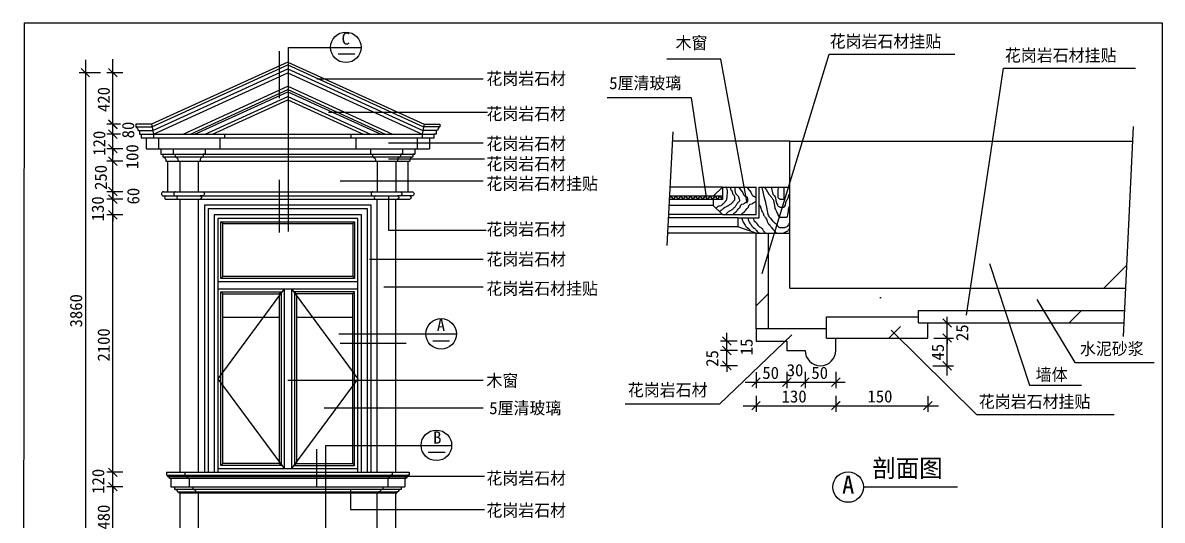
# Model space of a CAD drawing. Header units: metres. Extents: x 1597 to 10891, y 690 to 12583.
# Drawn here: x 1597 to 10891, y 8521 to 12583 of the extents above; entities that cross this region are included whole.
import ezdxf

# ---------------------------------------------------------------- set-up
doc = ezdxf.new("R2010")
doc.units = ezdxf.units.M
for name, color, linetype in [('2', 2, 'Continuous'), ('3', 3, 'Continuous'), ('4', 4, 'Continuous'), ('7', 7, 'Continuous'), ('BH', 3, 'Continuous'), ('DIM', 3, 'Continuous'), ('TEXT', 3, 'Continuous')]:
    doc.layers.add(name, color=color, linetype=linetype)
doc.dimstyles.get("Standard").update_dxf_attribs({"dimtxt": 2.5, "dimasz": 2.5, "dimexe": 1.25, "dimexo": 0.625, "dimtad": 1, "dimcen": 2.5, "dimazin": 3, "dimtfac": 1, "dimtmove": 0, "dimatfit": 3})

# ---------------------------------------------------------------- blocks, each defined once
blk = doc.blocks.new('BH2')
at = {"layer": 'BH'}
blk.add_lwpolyline([(0, 32), (5, 28), (0, 24), (5, 20), (0, 16), (5, 12), (0, 8), (5, 4), (0, 0)], dxfattribs=at)
blk = doc.blocks.new('_ArchTick')
at = {"color": 0, "linetype": 'ByBlock'}
blk.add_lwpolyline([(-0.67, -0.7), (0.72, 0.7)], dxfattribs=at)

msp = doc.modelspace()

# ---------------------------------------------------------------- hatches: boundary and pattern name
at = {"layer": 'BH'}
h = msp.add_hatch(dxfattribs=at)
h.set_pattern_fill('ANSI31', scale=1500)
h.paths.add_polyline_path([(7853.63, 11616.14), (7853.63, 10416.14), (10591.21, 10416.14), (10649.66, 11616.14)])
h = msp.add_hatch(dxfattribs=at)
h.set_pattern_fill('AR-RROOF', scale=400)
h.paths.add_polyline_path([(3228.78, 10943.87), (3228.78, 10510.18), (4288.78, 10510.18), (4288.78, 10943.87)])
h.paths.add_polyline_path([(3228.78, 10370.18), (3228.78, 9731.33), (3688.78, 10355.87), (3688.78, 10370.18)])
h.paths.add_polyline_path([(3228.78, 9731.33), (3228.78, 9622.72), (3688.78, 8998.18), (3688.78, 10355.87)])
h.paths.add_polyline_path([(3228.78, 9622.72), (3228.78, 8983.87), (3688.78, 8983.87), (3688.78, 8998.18)])
h.paths.add_polyline_path([(3828.78, 8998.18), (3828.78, 8983.87), (4288.78, 8983.87), (4288.78, 9622.72)])
h.paths.add_polyline_path([(3828.78, 8998.18), (4288.78, 9622.72), (4288.78, 9731.33), (3828.78, 10355.87)])
h.paths.add_polyline_path([(4288.78, 9731.33), (4288.78, 10370.18), (3828.78, 10370.18), (3828.78, 10355.87)])
h = msp.add_hatch(dxfattribs=at)
h.set_pattern_fill('ANSI33', scale=300)
h.paths.add_polyline_path([(8978.63, 10007.81), (8978.63, 10132.81), (8903.63, 10132.81), (8903.63, 10182.81), (8153.63, 10182.81), (8153.63, 10007.81)])
h.paths.add_polyline_path([(7978.63, 9907.81, 1), (8228.63, 9907.81), (8228.63, 10007.81), (8153.63, 10007.81), (8153.63, 10082.81), (7578.63, 10082.81), (7578.63, 9982.81), (7828.63, 9982.81), (7828.63, 9907.81)])
h.paths.add_polyline_path([(7578.63, 10082.81), (7678.63, 10082.81), (7678.63, 10866.14), (7578.63, 10866.14)])
h.paths.add_polyline_path([(10577.41, 10132.81), (10582.28, 10232.81), (8903.63, 10232.81), (8903.63, 10132.81)])
h = msp.add_hatch(dxfattribs=at)
h.set_pattern_fill('AR-CONC', scale=15)
h.paths.add_polyline_path([(7853.63, 10416.14), (7853.63, 10866.14), (7678.63, 10866.14), (7678.63, 10082.81), (8153.63, 10082.81), (8153.63, 10182.81), (8903.63, 10182.81), (8903.63, 10232.81), (10582.28, 10232.81), (10591.21, 10416.14)])

# ---------------------------------------------------------------- linework, layer by layer
for p, q in [((4168.69, 12329.04), (4305.29, 12329.04)), ((7290.82, 12285.54), (6851.68, 12286.92)), ((8173.43, 12327.39), (9199.33, 12327.39)), ((9596.74, 12211.01), (10674.69, 12211.01)), ((7052.96, 11971.22), (6363.38, 11971.22)), ((4940.77, 9987.16), (5077.37, 9987.16)), ((10179.04, 9809.54), (10825.24, 9809.54)), ((9807.62, 9623.3), (10233.62, 9623.3)), ((7280.08, 9468.1), (6511.12, 9468.1)), ((9377.19, 9384.89), (10499.41, 9384.89)), ((4904.51, 9078.29), (5041.11, 9078.29))]:
    msp.add_line(p, q)
at = {"layer": '2'}
for p, q in [((7853.63, 10416.14), (7853.63, 11616.14)), ((7853.63, 11616.14), (10649.66, 11616.14)), ((7853.63, 10416.14), (10591.21, 10416.14))]:
    msp.add_line(p, q, dxfattribs=at)
at = {"layer": '3'}
for p, q in [((2964.21, 11673.87), (3758.78, 12036.69)), ((3000.32, 11673.87), (3758.78, 12020.2)), ((3758.78, 12036.69), (4553.35, 11673.87)), ((3758.78, 12020.2), (4517.24, 11673.87)), ((3084.58, 11673.87), (3758.78, 11981.72)), ((3758.78, 11981.72), (4432.98, 11673.87)), ((10655.56, 11737.25), (10572, 10021.81)), ((6899.03, 11692.61), (6851.87, 10763.65)), ((7228.63, 11091.14), (6868.49, 11091.14)), ((3228.78, 10943.87), (3213.78, 10958.87)), ((4288.78, 10943.87), (4303.78, 10958.87)), ((7428.63, 10916.14), (6859.61, 10916.14)), ((3228.78, 10510.18), (3213.78, 10495.18)), ((4288.78, 10510.18), (4303.78, 10495.18)), ((3728.78, 10410.18), (3188.78, 9677.03)), ((3788.78, 10410.18), (4328.78, 9677.03)), ((3228.78, 10370.18), (3213.78, 10385.18)), ((3688.78, 10370.18), (3703.78, 10385.18)), ((3828.78, 10370.18), (3813.78, 10385.18)), ((4288.78, 10370.18), (4303.78, 10385.18)), ((3188.78, 9677.03), (3728.78, 8943.87)), ((4328.78, 9677.03), (3788.78, 8943.87)), ((3228.78, 8983.87), (3213.78, 8968.87)), ((3688.78, 8983.87), (3703.78, 8968.87)), ((3828.78, 8983.87), (3813.78, 8968.87)), ((4288.78, 8983.87), (4303.78, 8968.87))]:
    msp.add_line(p, q, dxfattribs=at)
for points in [[(3213.78, 10958.87), (4303.78, 10958.87), (4303.78, 10495.18), (3213.78, 10495.18)], [(3228.78, 10943.87), (4288.78, 10943.87), (4288.78, 10510.18), (3228.78, 10510.18)], [(3703.78, 8968.87), (3213.78, 8968.87), (3213.78, 10385.18), (3703.78, 10385.18), (3703.78, 8968.87)], [(3688.78, 8983.87), (3228.78, 8983.87), (3228.78, 10370.18), (3688.78, 10370.18), (3688.78, 8983.87)], [(3813.78, 8968.87), (4303.78, 8968.87), (4303.78, 10385.18), (3813.78, 10385.18), (3813.78, 8968.87)], [(3828.78, 8983.87), (4288.78, 8983.87), (4288.78, 10370.18), (3828.78, 10370.18), (3828.78, 8983.87)]]:
    msp.add_lwpolyline(points, close=True, dxfattribs=at)
at = {"layer": '4'}
for p, q in [((3758.78, 12261.58), (2646.89, 11753.87)), ((3758.78, 12261.58), (4870.67, 11753.87)), ((2904.02, 11673.87), (3758.78, 12064.17)), ((3758.78, 12064.17), (4613.54, 11673.87)), ((2646.89, 11753.87), (2518.78, 11753.87)), ((4870.67, 11753.87), (4998.78, 11753.87)), ((2563.78, 11673.87), (2563.78, 11643.87)), ((2563.78, 11673.87), (4953.78, 11673.87)), ((2563.78, 11643.87), (4953.78, 11643.87)), ((2603.78, 11643.87), (2603.78, 11553.87)), ((2663.78, 11673.87), (2663.78, 11643.87)), ((2703.78, 11643.87), (2703.78, 11553.87)), ((3203.78, 11643.87), (3203.78, 11553.87)), ((3243.78, 11673.87), (3243.78, 11643.87)), ((4273.78, 11673.87), (4273.78, 11643.87)), ((4313.78, 11643.87), (4313.78, 11553.87)), ((4813.78, 11643.87), (4813.78, 11553.87)), ((4853.78, 11673.87), (4853.78, 11643.87)), ((4913.78, 11643.87), (4913.78, 11553.87)), ((4953.78, 11643.87), (4953.78, 11673.87)), ((2603.78, 11553.87), (4913.78, 11553.87)), ((7853.63, 11616.14), (6895.15, 11616.14)), ((2763.78, 11453.87), (4753.78, 11453.87)), ((2778.78, 11453.87), (2778.78, 11203.87)), ((2878.78, 11453.87), (2878.78, 11203.87)), ((3028.78, 11453.87), (3028.78, 11203.87)), ((4488.78, 11453.87), (4488.78, 11203.87)), ((4638.78, 11453.87), (4638.78, 11203.87)), ((4738.78, 11453.87), (4738.78, 11203.87)), ((2743.78, 11203.87), (4773.78, 11203.87)), ((7228.63, 11166.14), (7303.63, 11241.14)), ((7303.63, 11241.14), (7303.63, 11141.14)), ((7303.63, 11241.14), (7578.63, 11241.14)), ((7578.63, 11016.14), (7578.63, 11241.14)), ((7603.63, 10991.14), (7603.63, 11241.14)), ((7603.63, 11241.14), (7853.63, 11241.14)), ((2763.78, 11143.87), (4753.78, 11143.87)), ((2878.78, 11143.87), (2878.78, 8913.87)), ((3028.78, 11143.87), (3028.78, 8913.87)), ((4488.78, 8913.87), (4488.78, 11143.87)), ((4638.78, 8913.87), (4638.78, 11143.87)), ((7228.63, 11141.14), (7228.63, 11091.14)), ((7228.63, 11091.14), (7303.63, 11016.14)), ((7303.63, 11016.14), (7578.63, 11016.14)), ((7428.63, 10991.14), (7428.63, 10916.14)), ((7428.63, 10991.14), (7603.63, 10991.14)), ((7578.63, 10866.14), (7428.63, 10916.14)), ((7578.63, 10866.14), (7853.63, 10866.14)), ((7578.63, 10082.81), (7578.63, 10866.14)), ((7678.63, 10082.81), (7678.63, 10866.14)), ((8903.63, 10132.81), (8903.63, 10232.81)), ((8903.63, 10232.81), (10582.28, 10232.81)), ((8153.63, 10182.81), (8903.63, 10182.81)), ((8153.63, 10007.81), (8153.63, 10182.81)), ((8903.63, 10132.81), (10577.41, 10132.81)), ((8978.63, 10007.81), (8978.63, 10132.81)), ((8153.63, 10007.81), (8978.63, 10007.81)), ((2768.78, 8913.87), (4748.78, 8913.87)), ((2803.78, 8863.87), (4723.78, 8863.87)), ((2803.78, 8793.87), (4713.78, 8793.87)), ((2878.78, 8743.87), (2878.78, 8313.87)), ((2878.78, 8743.87), (4648.78, 8743.87)), ((3028.78, 8743.87), (3028.78, 8313.87)), ((4488.78, 8313.87), (4488.78, 8743.87)), ((4638.78, 8313.87), (4638.78, 8743.87))]:
    msp.add_line(p, q, dxfattribs=at)
for points in [[(2663.78, 11673.87), (3758.78, 12173.87), (4853.78, 11673.87)], [(4358.78, 8913.87), (4358.78, 11013.87), (3158.78, 11013.87), (3158.78, 8913.87)]]:
    msp.add_lwpolyline(points, dxfattribs=at)
for points in [[(2518.78, 11753.87), (2518.78, 11733.87, -0.19), (2538.78, 11703.87), (2548.78, 11703.87), (2548.78, 11673.87), (2563.78, 11673.87)], [(4998.78, 11753.87), (4998.78, 11733.87, 0.19), (4978.78, 11703.87), (4968.78, 11703.87), (4968.78, 11673.87), (4953.78, 11673.87)], [(2723.78, 11553.87), (2723.78, 11508.87), (2738.78, 11508.87), (2738.78, 11488.87, -0.38), (2763.78, 11453.87)], [(2823.78, 11553.87), (2823.78, 11508.87), (2838.78, 11508.87), (2838.78, 11488.87, -0.38), (2863.78, 11453.87)], [(3083.78, 11553.87), (3083.78, 11508.87), (3068.78, 11508.87), (3068.78, 11488.87, 0.38), (3043.78, 11453.87)], [(4433.78, 11553.87), (4433.78, 11508.87), (4448.78, 11508.87), (4448.78, 11488.87, -0.38), (4473.78, 11453.87)], [(4693.78, 11553.87), (4693.78, 11508.87), (4678.78, 11508.87), (4678.78, 11488.87, 0.38), (4653.78, 11453.87)], [(4793.78, 11553.87), (4793.78, 11508.87), (4778.78, 11508.87), (4778.78, 11488.87, 0.38), (4753.78, 11453.87)], [(2743.78, 11203.87, 0.86), (2743.78, 11168.87), (2763.78, 11168.87, 0.8), (2763.78, 11143.87, 0.8)], [(2843.78, 11203.87, 0.86), (2843.78, 11168.87), (2863.78, 11168.87, 0.8), (2863.78, 11143.87, 0.8)], [(3063.78, 11203.87, -0.86), (3063.78, 11168.87), (3043.78, 11168.87, -0.8), (3043.78, 11143.87, -0.8)], [(4453.78, 11203.87, 0.86), (4453.78, 11168.87), (4473.78, 11168.87, 0.8), (4473.78, 11143.87, 0.8)], [(4673.78, 11203.87, -0.86), (4673.78, 11168.87), (4653.78, 11168.87, -0.8), (4653.78, 11143.87, -0.8)], [(4773.78, 11203.87, -0.86), (4773.78, 11168.87), (4753.78, 11168.87, -0.8), (4753.78, 11143.87, -0.8)], [(8153.63, 10082.81), (7578.63, 10082.81), (7578.63, 9982.81), (7828.63, 9982.81), (7828.63, 9907.81), (7978.63, 9907.81, 1), (8228.63, 9907.81), (8228.63, 10007.81)], [(2768.78, 8913.87), (2768.78, 8888.87), (2778.78, 8888.87), (2778.78, 8878.87, -0.27), (2793.78, 8863.87), (2803.78, 8863.87), (2803.78, 8793.87)], [(2918.78, 8913.87), (2918.78, 8888.87), (2928.78, 8888.87), (2928.78, 8878.87, -0.27), (2943.78, 8863.87), (2953.78, 8863.87), (2953.78, 8793.87)], [(4608.78, 8913.87), (4608.78, 8888.87), (4598.78, 8888.87), (4598.78, 8878.87, 0.27), (4583.78, 8863.87), (4573.78, 8863.87), (4573.78, 8793.87)], [(4748.78, 8913.87), (4748.78, 8888.87), (4738.78, 8888.87), (4738.78, 8878.87, 0.27), (4723.78, 8863.87), (4713.78, 8863.87), (4713.78, 8793.87)], [(2833.78, 8793.87), (2833.78, 8773.87, -0.37), (2858.78, 8753.87), (2868.78, 8753.87), (2868.78, 8743.87), (2878.78, 8743.87)], [(2983.78, 8793.87), (2983.78, 8773.87, -0.37), (3008.78, 8753.87), (3018.78, 8753.87), (3018.78, 8743.87), (3028.78, 8743.87)], [(4533.78, 8793.87), (4533.78, 8773.87, 0.37), (4508.78, 8753.87), (4498.78, 8753.87), (4498.78, 8743.87), (4488.78, 8743.87)], [(4683.78, 8793.87), (4683.78, 8773.87, 0.37), (4658.78, 8753.87), (4648.78, 8753.87), (4648.78, 8743.87), (4638.78, 8743.87)]]:
    msp.add_lwpolyline(points, format="xyb", dxfattribs=at)
at = {"layer": '7'}
for p, q in [((2650.73, 11733.87), (3758.78, 12239.83)), ((2657.25, 11703.87), (3758.78, 12206.85)), ((3758.78, 12239.83), (4866.83, 11733.87)), ((3758.78, 12206.85), (4860.31, 11703.87)), ((3144.77, 11673.87), (3758.78, 11954.24)), ((3758.78, 11954.24), (4372.79, 11673.87)), ((2518.78, 11733.87), (2650.73, 11733.87)), ((2646.89, 11753.87), (2663.78, 11673.87)), ((4870.67, 11753.87), (4853.78, 11673.87)), ((4998.78, 11733.87), (4866.83, 11733.87)), ((2548.78, 11703.87), (2657.25, 11703.87)), ((4968.78, 11703.87), (4860.31, 11703.87)), ((2723.78, 11508.87), (4793.78, 11508.87)), ((2738.78, 11488.87), (4778.78, 11488.87)), ((2763.78, 11168.87), (2843.78, 11168.87)), ((2863.78, 11168.87), (4653.78, 11168.87)), ((4753.78, 11168.87), (4673.78, 11168.87)), ((7303.63, 11166.14), (6872.3, 11166.14)), ((7303.63, 11241.14), (6876.11, 11241.14)), ((7303.63, 11141.14), (6871.03, 11141.14)), ((7428.63, 10991.14), (6863.42, 10991.14)), ((7303.63, 11016.14), (6864.69, 11016.14)), ((7578.63, 10866.14), (6857.07, 10866.14)), ((3188.78, 10470.18), (4328.78, 10470.18)), ((3188.78, 10410.18), (4328.78, 10410.18)), ((3728.78, 10410.18), (3728.78, 8943.87)), ((3788.78, 10410.18), (3788.78, 8943.87)), ((3188.78, 8943.87), (4328.78, 8943.87)), ((2778.78, 8888.87), (4738.78, 8888.87)), ((2778.78, 8878.87), (4738.78, 8878.87)), ((2833.98, 8773.88), (4682.57, 8773.88)), ((2868.78, 8753.87), (4648.78, 8753.87))]:
    msp.add_line(p, q, dxfattribs=at)
for points in [[(4438.78, 8913.87), (4438.78, 11093.87), (3078.78, 11093.87), (3078.78, 8913.87)], [(4408.78, 8913.87), (4408.78, 11063.87), (3108.78, 11063.87), (3108.78, 8913.87)], [(4328.78, 8913.87), (4328.78, 10983.87), (3188.78, 10983.87), (3188.78, 8913.87)]]:
    msp.add_lwpolyline(points, dxfattribs=at)
at = {"layer": 'BH'}
for p, q in [((7333.33, 11239.65), (7331.84, 11241.14)), ((7335.15, 11236.93), (7333.33, 11239.65)), ((7337.87, 11232.4), (7335.15, 11236.93)), ((7339.69, 11228.77), (7337.87, 11232.4)), ((7341.5, 11225.15), (7339.69, 11228.77)), ((7343.32, 11221.52), (7341.5, 11225.15)), ((7341.5, 11158.08), (7342.41, 11163.52)), ((7341.5, 11152.64), (7341.5, 11158.08)), ((7342.41, 11163.52), (7343.32, 11168.96)), ((7344.22, 11216.99), (7343.32, 11221.52)), ((7343.32, 11174.39), (7344.22, 11187.08)), ((7343.32, 11168.96), (7343.32, 11174.39)), ((7344.22, 11187.08), (7344.22, 11216.99)), ((7369.63, 11241.14), (7369.63, 11239.65)), ((7369.63, 11239.65), (7370.54, 11225.15)), ((7370.54, 11225.15), (7372.36, 11219.71)), ((7372.36, 11219.71), (7377.8, 11215.18)), ((7377.8, 11215.18), (7382.34, 11202.49)), ((7382.34, 11202.49), (7385.97, 11189.8)), ((7385.97, 11189.8), (7388.69, 11184.36)), ((7388.69, 11184.36), (7392.32, 11180.74)), ((7392.32, 11180.74), (7395.95, 11176.21)), ((7395.95, 11176.21), (7398.68, 11172.58)), ((7398.68, 11172.58), (7400.49, 11168.96)), ((7400.49, 11168.96), (7402.31, 11165.33)), ((7402.31, 11165.33), (7403.21, 11162.61)), ((7403.21, 11162.61), (7403.21, 11138.14)), ((7404.12, 11241.14), (7404.12, 11213.37)), ((7404.12, 11213.37), (7407.75, 11198.86)), ((7407.75, 11198.86), (7412.29, 11186.18)), ((7412.29, 11186.18), (7417.74, 11181.64)), ((7417.74, 11181.64), (7422.27, 11177.11)), ((7422.27, 11177.11), (7425.9, 11173.49)), ((7425.9, 11173.49), (7429.53, 11169.86)), ((7429.53, 11169.86), (7431.35, 11166.24)), ((7431.35, 11166.24), (7434.07, 11163.52)), ((7434.07, 11163.52), (7434.98, 11159.89)), ((7434.98, 11159.89), (7436.79, 11157.17)), ((7436.79, 11157.17), (7437.7, 11153.55)), ((7437.7, 11153.55), (7438.61, 11149.02)), ((7439.14, 11241.14), (7441.33, 11232.4)), ((7441.33, 11232.4), (7455.85, 11214.27)), ((7455.85, 11214.27), (7468.56, 11199.77)), ((7468.56, 11199.77), (7474, 11187.08)), ((7474, 11187.08), (7479.45, 11174.39)), ((7479.45, 11174.39), (7483.99, 11169.86)), ((7483.99, 11169.86), (7487.62, 11167.14)), ((7487.62, 11167.14), (7491.25, 11166.24)), ((7491.25, 11166.24), (7494.88, 11164.42)), ((7494.88, 11164.42), (7498.51, 11163.52)), ((7498.51, 11163.52), (7502.14, 11160.8)), ((7502.14, 11160.8), (7504.86, 11158.08)), ((7504.86, 11158.08), (7506.68, 11155.36)), ((7506.68, 11155.36), (7508.49, 11151.73)), ((7507.54, 11241.14), (7509.72, 11232.4)), ((7509.72, 11232.4), (7524.24, 11214.27)), ((7524.24, 11214.27), (7536.95, 11199.77)), ((7536.95, 11199.77), (7542.4, 11187.08)), ((7542.4, 11187.08), (7547.84, 11174.39)), ((7547.84, 11174.39), (7552.38, 11169.86)), ((7552.38, 11169.86), (7556.01, 11167.14)), ((7556.01, 11167.14), (7559.64, 11166.24)), ((7559.64, 11166.24), (7563.27, 11164.42)), ((7563.27, 11164.42), (7566.9, 11163.52)), ((7566.9, 11163.52), (7570.53, 11160.8)), ((7570.53, 11160.8), (7573.25, 11158.08)), ((7573.25, 11158.08), (7575.07, 11155.36)), ((7575.07, 11155.36), (7576.88, 11151.73)), ((7626.02, 11241.14), (7626.67, 11238.11)), ((7626.67, 11238.11), (7634.1, 11202.49)), ((7634.1, 11202.49), (7643.02, 11163.9)), ((7643.02, 11163.9), (7651.94, 11128.28)), ((7644.78, 11241.14), (7659.96, 11220.3)), ((7659.96, 11220.3), (7683.74, 11184.68)), ((7683.74, 11184.68), (7707.52, 11155)), ((7700.81, 11241.14), (7709, 11208.43)), ((7707.52, 11155), (7713.46, 11146.09)), ((7709, 11208.43), (7714.95, 11184.68)), ((7714.95, 11184.68), (7723.86, 11175.77)), ((7723.86, 11175.77), (7729.81, 11169.84)), ((7729.81, 11169.84), (7734.27, 11162.42)), ((7734.27, 11162.42), (7735.75, 11153.51)), ((7735.75, 11153.51), (7740.21, 11132.73)), ((7758.04, 11239.59), (7756.56, 11212.88)), ((7756.56, 11212.88), (7756.56, 11159.45)), ((7756.56, 11159.45), (7759.53, 11155)), ((7758.15, 11241.14), (7758.04, 11239.59)), ((7759.53, 11155), (7762.5, 11150.54)), ((7806.82, 11201), (7806.82, 11241.14)), ((7808.31, 11196.55), (7806.82, 11201)), ((7806.82, 11166.87), (7808.31, 11174.29)), ((7806.82, 11147.58), (7806.82, 11166.87)), ((7808.31, 11174.29), (7808.31, 11196.55)), ((7838.03, 11149.06), (7841, 11153.51)), ((7841, 11153.51), (7842.49, 11157.97)), ((7842.49, 11157.97), (7843.97, 11162.42)), ((7843.97, 11166.87), (7846.95, 11171.32)), ((7843.97, 11162.42), (7843.97, 11166.87)), ((7846.95, 11175.77), (7848.43, 11180.23)), ((7846.95, 11171.32), (7846.95, 11175.77)), ((7848.43, 11180.23), (7848.43, 11184.68)), ((7253.47, 11072.88), (7258.01, 11075.6)), ((7258.01, 11075.6), (7261.64, 11078.32)), ((7261.64, 11078.32), (7264.36, 11081.04)), ((7264.36, 11081.04), (7266.17, 11082.85)), ((7266.17, 11082.85), (7268.9, 11084.67)), ((7268.9, 11084.67), (7271.62, 11085.57)), ((7271.62, 11085.57), (7276.16, 11087.38)), ((7276.16, 11087.38), (7280.69, 11089.2)), ((7280.69, 11089.2), (7293.4, 11091.01)), ((7293.4, 11091.01), (7297.03, 11092.82)), ((7297.03, 11092.82), (7299.75, 11095.54)), ((7299.75, 11095.54), (7301.57, 11097.35)), ((7301.57, 11097.35), (7305.2, 11100.07)), ((7305.2, 11100.07), (7307.92, 11103.7)), ((7309.74, 11062.91), (7306.11, 11060.19)), ((7307.92, 11103.7), (7311.55, 11107.32)), ((7324.26, 11075.6), (7309.74, 11062.91)), ((7311.55, 11107.32), (7316.09, 11110.95)), ((7316.09, 11110.95), (7319.72, 11114.57)), ((7319.72, 11114.57), (7323.35, 11119.11)), ((7323.35, 11119.11), (7326.98, 11122.73)), ((7336.96, 11081.04), (7324.26, 11075.6)), ((7326.98, 11122.73), (7329.7, 11125.45)), ((7329.7, 11125.45), (7330.61, 11127.26)), ((7330.61, 11127.26), (7332.42, 11129.08)), ((7332.42, 11129.08), (7334.24, 11131.8)), ((7334.24, 11131.8), (7336.06, 11135.42)), ((7336.06, 11135.42), (7337.87, 11138.14)), ((7341.5, 11084.67), (7336.96, 11081.04)), ((7337.87, 11138.14), (7339.69, 11142.67)), ((7339.69, 11142.67), (7340.59, 11147.2)), ((7340.59, 11147.2), (7341.5, 11152.64)), ((7346.95, 11086.48), (7341.5, 11084.67)), ((7350.58, 11089.2), (7346.95, 11086.48)), ((7354.21, 11091.92), (7350.58, 11089.2)), ((7357.84, 11093.73), (7354.21, 11091.92)), ((7359.65, 11095.54), (7357.84, 11093.73)), ((7366.91, 11099.17), (7359.65, 11095.54)), ((7372.36, 11102.79), (7366.91, 11099.17)), ((7374.17, 11104.61), (7372.36, 11102.79)), ((7376.89, 11106.42), (7374.17, 11104.61)), ((7377.8, 11108.23), (7376.89, 11106.42)), ((7380.53, 11110.04), (7377.8, 11108.23)), ((7383.25, 11112.76), (7380.53, 11110.04)), ((7385.06, 11115.48), (7383.25, 11112.76)), ((7387.79, 11062.01), (7384.16, 11059.29)), ((7387.79, 11118.2), (7385.06, 11115.48)), ((7388.69, 11120.92), (7387.79, 11118.2)), ((7390.51, 11064.73), (7387.79, 11062.01)), ((7392.32, 11122.73), (7388.69, 11120.92)), ((7395.05, 11068.35), (7390.51, 11064.73)), ((7395.05, 11126.36), (7392.32, 11122.73)), ((7397.77, 11129.08), (7395.05, 11126.36)), ((7398.68, 11072.88), (7395.05, 11068.35)), ((7399.58, 11132.7), (7397.77, 11129.08)), ((7402.31, 11075.6), (7398.68, 11072.88)), ((7402.31, 11135.42), (7399.58, 11132.7)), ((7403.21, 11138.14), (7402.31, 11135.42)), ((7405.03, 11078.32), (7402.31, 11075.6)), ((7407.75, 11081.04), (7405.03, 11078.32)), ((7410.47, 11084.67), (7407.75, 11081.04)), ((7413.2, 11088.29), (7410.47, 11084.67)), ((7414.1, 11091.92), (7413.2, 11088.29)), ((7416.83, 11094.64), (7414.1, 11091.92)), ((7418.64, 11098.26), (7416.83, 11094.64)), ((7422.27, 11102.79), (7418.64, 11098.26)), ((7424.09, 11106.42), (7422.27, 11102.79)), ((7425.9, 11108.23), (7424.09, 11106.42)), ((7427.72, 11110.95), (7425.9, 11108.23)), ((7429.53, 11114.57), (7427.72, 11110.95)), ((7431.35, 11117.29), (7429.53, 11114.57)), ((7432.26, 11062.91), (7430.44, 11060.19)), ((7433.16, 11119.11), (7431.35, 11117.29)), ((7437.7, 11066.54), (7432.26, 11062.91)), ((7436.79, 11121.83), (7433.16, 11119.11)), ((7440.42, 11124.54), (7436.79, 11121.83)), ((7439.52, 11069.26), (7437.7, 11066.54)), ((7438.61, 11149.02), (7440.42, 11143.58)), ((7442.24, 11071.98), (7439.52, 11069.26)), ((7440.42, 11143.58), (7442.24, 11138.14)), ((7444.05, 11128.17), (7440.42, 11124.54)), ((7442.24, 11138.14), (7444.05, 11134.51)), ((7444.96, 11075.6), (7442.24, 11071.98)), ((7444.05, 11134.51), (7444.05, 11128.17)), ((7445.87, 11079.23), (7444.96, 11075.6)), ((7448.59, 11083.76), (7445.87, 11079.23)), ((7449.5, 11088.29), (7448.59, 11083.76)), ((7452.22, 11090.1), (7449.5, 11088.29)), ((7454.04, 11092.82), (7452.22, 11090.1)), ((7454.94, 11095.54), (7454.04, 11092.82)), ((7455.85, 11097.35), (7454.94, 11095.54)), ((7460.39, 11099.17), (7455.85, 11097.35)), ((7474.91, 11101.89), (7460.39, 11099.17)), ((7478.54, 11104.61), (7474.91, 11101.89)), ((7481.26, 11107.32), (7478.54, 11104.61)), ((7484.89, 11108.23), (7481.26, 11107.32)), ((7486.71, 11110.04), (7484.89, 11108.23)), ((7490.34, 11111.86), (7486.71, 11110.04)), ((7493.97, 11114.57), (7490.34, 11111.86)), ((7504.86, 11120.01), (7493.97, 11114.57)), ((7500.65, 11062.91), (7498.83, 11060.19)), ((7506.09, 11066.54), (7500.65, 11062.91)), ((7507.58, 11122.73), (7504.86, 11120.01)), ((7507.91, 11069.26), (7506.09, 11066.54)), ((7508.49, 11124.54), (7507.58, 11122.73)), ((7510.63, 11071.98), (7507.91, 11069.26)), ((7508.49, 11151.73), (7508.49, 11124.54)), ((7513.35, 11075.6), (7510.63, 11071.98)), ((7514.26, 11079.23), (7513.35, 11075.6)), ((7516.98, 11083.76), (7514.26, 11079.23)), ((7517.89, 11088.29), (7516.98, 11083.76)), ((7520.61, 11090.1), (7517.89, 11088.29)), ((7522.43, 11092.82), (7520.61, 11090.1)), ((7523.34, 11095.54), (7522.43, 11092.82)), ((7524.24, 11097.35), (7523.34, 11095.54)), ((7528.78, 11099.17), (7524.24, 11097.35)), ((7543.3, 11101.89), (7528.78, 11099.17)), ((7546.93, 11104.61), (7543.3, 11101.89)), ((7549.66, 11107.32), (7546.93, 11104.61)), ((7553.29, 11108.23), (7549.66, 11107.32)), ((7555.1, 11110.04), (7553.29, 11108.23)), ((7558.73, 11111.86), (7555.1, 11110.04)), ((7562.36, 11114.57), (7558.73, 11111.86)), ((7573.25, 11120.01), (7562.36, 11114.57)), ((7575.98, 11122.73), (7573.25, 11120.01)), ((7576.88, 11124.54), (7575.98, 11122.73)), ((7576.88, 11151.73), (7576.88, 11124.54)), ((7603.63, 11100.28), (7607.35, 11095.63)), ((7607.35, 11095.63), (7610.32, 11088.21)), ((7610.32, 11088.21), (7613.3, 11082.27)), ((7613.3, 11082.27), (7614.78, 11076.34)), ((7614.78, 11076.34), (7616.27, 11068.92)), ((7616.27, 11068.92), (7619.24, 11060.01)), ((7651.94, 11128.28), (7657.88, 11101.57)), ((7657.88, 11101.57), (7663.82, 11077.82)), ((7663.82, 11077.82), (7669.77, 11048.14)), ((7713.46, 11146.09), (7717.92, 11140.16)), ((7717.92, 11140.16), (7719.4, 11135.7)), ((7719.4, 11135.7), (7722.38, 11114.93)), ((7722.38, 11114.93), (7728.32, 11091.18)), ((7728.32, 11091.18), (7731.29, 11067.43)), ((7731.29, 11067.43), (7735.75, 11058.53)), ((7740.21, 11132.73), (7744.67, 11111.96)), ((7744.67, 11111.96), (7747.64, 11104.54)), ((7747.64, 11104.54), (7752.1, 11097.12)), ((7752.1, 11097.12), (7753.59, 11094.15)), ((7753.59, 11094.15), (7756.56, 11091.18)), ((7756.56, 11091.18), (7759.53, 11086.73)), ((7759.53, 11086.73), (7763.99, 11083.76)), ((7762.5, 11150.54), (7766.96, 11147.58)), ((7763.99, 11083.76), (7768.45, 11079.31)), ((7766.96, 11147.58), (7768.45, 11147.58)), ((7768.45, 11147.58), (7768.45, 11146.09)), ((7768.45, 11146.09), (7771.42, 11144.61)), ((7768.45, 11079.31), (7771.42, 11077.82)), ((7771.42, 11144.61), (7772.9, 11143.12)), ((7771.42, 11077.82), (7803.85, 11077.82)), ((7772.9, 11143.12), (7799.39, 11141.64)), ((7799.39, 11141.64), (7803.85, 11141.64)), ((7803.85, 11141.64), (7805.34, 11143.12)), ((7803.85, 11077.82), (7806.82, 11079.31)), ((7805.34, 11143.12), (7806.82, 11147.58)), ((7806.82, 11079.31), (7809.79, 11082.27)), ((7809.79, 11082.27), (7812.77, 11083.76)), ((7812.77, 11083.76), (7814.25, 11086.73)), ((7814.25, 11086.73), (7817.22, 11092.66)), ((7817.22, 11092.66), (7818.71, 11101.57)), ((7818.71, 11101.57), (7820.2, 11107.5)), ((7820.2, 11119.38), (7823.17, 11122.35)), ((7820.2, 11107.5), (7820.2, 11119.38)), ((7823.17, 11122.35), (7824.65, 11125.31)), ((7824.65, 11125.31), (7826.14, 11128.28)), ((7826.14, 11128.28), (7830.6, 11134.22)), ((7830.6, 11134.22), (7832.09, 11138.67)), ((7832.09, 11138.67), (7835.06, 11143.12)), ((7835.06, 11143.12), (7838.03, 11149.06)), ((7842.49, 11042.2), (7843.97, 11062.98)), ((7843.97, 11062.98), (7845.46, 11070.4)), ((7845.46, 11070.4), (7849.92, 11077.82)), ((7849.92, 11077.82), (7851.4, 11085.24)), ((7851.4, 11085.24), (7853.63, 11089.69)), ((7287.05, 11046.6), (7284.32, 11043.88)), ((7289.77, 11049.32), (7287.05, 11046.6)), ((7293.4, 11051.13), (7289.77, 11049.32)), ((7295.21, 11052.94), (7293.4, 11051.13)), ((7297.03, 11053.85), (7295.21, 11052.94)), ((7298.85, 11055.66), (7297.03, 11053.85)), ((7302.48, 11057.48), (7298.85, 11055.66)), ((7306.11, 11060.19), (7302.48, 11057.48)), ((7335.15, 11022.13), (7333.33, 11017.6)), ((7340.59, 11027.57), (7335.15, 11022.13)), ((7341.5, 11030.29), (7340.59, 11027.57)), ((7344.22, 11033), (7341.5, 11030.29)), ((7347.85, 11036.63), (7344.22, 11033)), ((7352.39, 11039.35), (7347.85, 11036.63)), ((7355.11, 11041.16), (7352.39, 11039.35)), ((7356.93, 11042.97), (7355.11, 11041.16)), ((7360.56, 11045.69), (7356.93, 11042.97)), ((7363.28, 11047.51), (7360.56, 11045.69)), ((7366.91, 11048.41), (7363.28, 11047.51)), ((7371.45, 11051.13), (7366.91, 11048.41)), ((7375.08, 11053.85), (7371.45, 11051.13)), ((7379.62, 11056.57), (7375.08, 11053.85)), ((7382.34, 11058.38), (7379.62, 11056.57)), ((7384.16, 11059.29), (7382.34, 11058.38)), ((7391.42, 11021.22), (7390.51, 11018.5)), ((7395.95, 11025.75), (7391.42, 11021.22)), ((7399.58, 11028.47), (7395.95, 11025.75)), ((7403.21, 11029.38), (7399.58, 11028.47)), ((7405.94, 11030.29), (7403.21, 11029.38)), ((7406.84, 11032.1), (7405.94, 11030.29)), ((7408.66, 11033), (7406.84, 11032.1)), ((7410.47, 11034.82), (7408.66, 11033)), ((7413.2, 11036.63), (7410.47, 11034.82)), ((7415.92, 11039.35), (7413.2, 11036.63)), ((7416.83, 11041.16), (7415.92, 11039.35)), ((7419.55, 11044.79), (7416.83, 11041.16)), ((7421.37, 11048.41), (7419.55, 11044.79)), ((7423.18, 11052.04), (7421.37, 11048.41)), ((7424.09, 11053.85), (7423.18, 11052.04)), ((7430.44, 11060.19), (7424.09, 11053.85)), ((7459.81, 11021.22), (7458.9, 11018.5)), ((7464.35, 11025.75), (7459.81, 11021.22)), ((7460.4, 10991.14), (7464.47, 10976.9)), ((7467.98, 11028.47), (7464.35, 11025.75)), ((7464.47, 10976.9), (7471.9, 10956.12)), ((7471.61, 11029.38), (7467.98, 11028.47)), ((7474.33, 11030.29), (7471.61, 11029.38)), ((7475.24, 11032.1), (7474.33, 11030.29)), ((7477.05, 11033), (7475.24, 11032.1)), ((7478.87, 11034.82), (7477.05, 11033)), ((7481.59, 11036.63), (7478.87, 11034.82)), ((7484.31, 11039.35), (7481.59, 11036.63)), ((7485.22, 11041.16), (7484.31, 11039.35)), ((7487.94, 11044.79), (7485.22, 11041.16)), ((7489.76, 11048.41), (7487.94, 11044.79)), ((7491.57, 11052.04), (7489.76, 11048.41)), ((7492.48, 11053.85), (7491.57, 11052.04)), ((7498.83, 11060.19), (7492.48, 11053.85)), ((7511.14, 10991.14), (7515.21, 10976.9)), ((7515.21, 10976.9), (7522.64, 10956.12)), ((7554.51, 10991.14), (7561.28, 10969.48)), ((7561.28, 10969.48), (7582.09, 10948.7)), ((7619.24, 11060.01), (7622.21, 11051.11)), ((7622.21, 11051.11), (7626.67, 11043.69)), ((7626.67, 11043.69), (7631.13, 11037.75)), ((7631.13, 11037.75), (7634.1, 11031.81)), ((7634.1, 11031.81), (7635.59, 11027.36)), ((7635.59, 11027.36), (7638.56, 11021.43)), ((7638.56, 11021.43), (7640.05, 11014.01)), ((7640.05, 11014.01), (7643.02, 11008.07)), ((7643.02, 11008.07), (7645.99, 11003.62)), ((7645.99, 11003.62), (7648.96, 10999.16)), ((7648.96, 10999.16), (7651.94, 10996.2)), ((7651.94, 10996.2), (7656.39, 10990.26)), ((7656.39, 10990.26), (7662.34, 10978.39)), ((7662.34, 10978.39), (7666.8, 10972.45)), ((7666.8, 10972.45), (7668.28, 10969.48)), ((7668.28, 10969.48), (7668.28, 10965.03)), ((7669.77, 11048.14), (7675.71, 11018.46)), ((7675.71, 11018.46), (7678.69, 11009.55)), ((7678.69, 11009.55), (7683.14, 11000.65)), ((7683.14, 11000.65), (7687.6, 10996.2)), ((7687.6, 10996.2), (7690.57, 10991.74)), ((7690.57, 10991.74), (7696.52, 10987.29)), ((7696.52, 10987.29), (7700.98, 10979.87)), ((7700.98, 10979.87), (7712.87, 10965.03)), ((7735.75, 11058.53), (7738.72, 11054.08)), ((7738.72, 11054.08), (7741.7, 11048.14)), ((7741.7, 11048.14), (7744.67, 11042.2)), ((7744.67, 11042.2), (7747.64, 11034.78)), ((7747.64, 11034.78), (7752.1, 11025.88)), ((7752.1, 11025.88), (7755.07, 11016.97)), ((7755.07, 11016.97), (7758.04, 11009.55)), ((7758.04, 11009.55), (7761.02, 11003.62)), ((7761.02, 11003.62), (7765.47, 11000.65)), ((7765.47, 11000.65), (7766.96, 10999.16)), ((7766.96, 10999.16), (7771.42, 10996.2)), ((7771.42, 10996.2), (7830.6, 10996.2)), ((7830.6, 10996.2), (7833.57, 11002.13)), ((7833.57, 11002.13), (7838.03, 11011.04)), ((7838.03, 11019.94), (7839.52, 11027.36)), ((7838.03, 11011.04), (7838.03, 11019.94)), ((7839.52, 11033.3), (7842.49, 11042.2)), ((7839.52, 11027.36), (7839.52, 11033.3)), ((7471.9, 10956.12), (7477.85, 10947.22)), ((7477.85, 10947.22), (7483.79, 10938.32)), ((7483.79, 10938.32), (7488.25, 10930.89)), ((7488.25, 10930.89), (7492.71, 10924.96)), ((7492.71, 10924.96), (7494.19, 10920.51)), ((7494.19, 10920.51), (7498.65, 10916.05)), ((7498.65, 10916.05), (7504.6, 10911.6)), ((7504.6, 10911.6), (7516.48, 10902.7)), ((7516.48, 10902.7), (7522.43, 10896.76)), ((7522.43, 10896.76), (7526.89, 10892.31)), ((7522.64, 10956.12), (7528.59, 10947.22)), ((7526.89, 10892.31), (7531.35, 10886.37)), ((7528.59, 10947.22), (7534.53, 10938.32)), ((7531.35, 10886.37), (7536.23, 10880.27)), ((7534.53, 10938.32), (7538.99, 10930.89)), ((7538.99, 10930.89), (7543.45, 10924.96)), ((7543.45, 10924.96), (7544.94, 10920.51)), ((7544.94, 10920.51), (7549.39, 10916.05)), ((7549.39, 10916.05), (7555.34, 10911.6)), ((7555.34, 10911.6), (7567.23, 10902.7)), ((7567.23, 10902.7), (7573.17, 10896.76)), ((7573.17, 10896.76), (7577.63, 10892.31)), ((7577.63, 10892.31), (7582.09, 10886.37)), ((7582.09, 10948.7), (7588.03, 10939.8)), ((7582.09, 10886.37), (7588.03, 10878.95)), ((7588.03, 10939.8), (7593.98, 10930.89)), ((7588.03, 10878.95), (7592.49, 10874.5)), ((7592.49, 10874.5), (7598.44, 10870.05)), ((7593.98, 10930.89), (7601.41, 10923.47)), ((7601.41, 10923.47), (7607.35, 10917.54)), ((7607.35, 10917.54), (7613.3, 10913.09)), ((7613.3, 10913.09), (7617.76, 10910.12)), ((7617.76, 10910.12), (7623.7, 10907.15)), ((7623.7, 10907.15), (7628.16, 10904.18)), ((7628.16, 10904.18), (7629.64, 10901.21)), ((7629.64, 10901.21), (7631.13, 10898.24)), ((7631.13, 10898.24), (7634.1, 10892.31)), ((7634.1, 10892.31), (7637.07, 10887.86)), ((7637.07, 10887.86), (7640.05, 10883.4)), ((7640.05, 10883.4), (7643.02, 10877.47)), ((7643.02, 10877.47), (7647.48, 10871.53)), ((7668.28, 10965.03), (7669.77, 10960.58)), ((7669.77, 10960.58), (7672.74, 10956.12)), ((7672.74, 10956.12), (7672.74, 10953.16)), ((7672.74, 10953.16), (7674.23, 10948.7)), ((7674.23, 10948.7), (7678.69, 10942.77)), ((7678.69, 10942.77), (7681.66, 10936.83)), ((7681.66, 10936.83), (7686.12, 10933.86)), ((7686.12, 10933.86), (7687.6, 10933.86)), ((7687.6, 10933.86), (7690.57, 10932.38)), ((7690.57, 10932.38), (7692.06, 10930.89)), ((7692.06, 10930.89), (7693.55, 10926.44)), ((7693.55, 10926.44), (7696.52, 10921.99)), ((7696.52, 10921.99), (7698.01, 10919.02)), ((7698.01, 10919.02), (7702.46, 10914.57)), ((7702.46, 10914.57), (7705.44, 10910.12)), ((7705.44, 10910.12), (7709.89, 10904.18)), ((7709.89, 10904.18), (7711.38, 10902.7)), ((7711.38, 10902.7), (7714.35, 10901.21)), ((7712.87, 10965.03), (7717.32, 10960.58)), ((7714.35, 10901.21), (7715.84, 10898.24)), ((7715.84, 10898.24), (7717.32, 10895.28)), ((7717.32, 10960.58), (7720.3, 10957.61)), ((7717.32, 10895.28), (7720.3, 10892.31)), ((7720.3, 10957.61), (7724.76, 10954.64)), ((7720.3, 10892.31), (7721.78, 10889.34)), ((7721.78, 10889.34), (7723.27, 10889.34)), ((7723.27, 10889.34), (7726.24, 10886.37)), ((7724.76, 10954.64), (7729.21, 10951.67)), ((7726.24, 10886.37), (7729.21, 10883.4)), ((7729.21, 10951.67), (7732.19, 10947.22)), ((7729.21, 10883.4), (7732.19, 10877.47)), ((7732.19, 10947.22), (7736.64, 10944.25)), ((7732.19, 10877.47), (7738.13, 10871.53)), ((7736.64, 10944.25), (7742.59, 10938.32)), ((7742.59, 10938.32), (7748.53, 10929.41)), ((7748.53, 10929.41), (7752.99, 10926.44)), ((7752.99, 10926.44), (7754.48, 10926.44)), ((7754.48, 10926.44), (7755.96, 10923.47)), ((7755.96, 10923.47), (7757.45, 10920.51)), ((7757.45, 10920.51), (7760.42, 10917.54)), ((7760.42, 10917.54), (7764.88, 10914.57)), ((7764.88, 10914.57), (7770.83, 10911.6)), ((7770.83, 10911.6), (7801.77, 10910.12)), ((7801.77, 10910.12), (7809.2, 10910.12)), ((7809.2, 10910.12), (7813.66, 10911.6)), ((7810.69, 10870.05), (7816.63, 10874.5)), ((7813.66, 10911.6), (7815.14, 10913.09)), ((7815.14, 10913.09), (7819.6, 10914.57)), ((7816.63, 10874.5), (7824.06, 10877.47)), ((7819.6, 10914.57), (7827.03, 10916.05)), ((7824.06, 10877.47), (7831.49, 10881.92)), ((7827.03, 10916.05), (7832.98, 10919.02)), ((7831.49, 10881.92), (7840.41, 10886.37)), ((7832.98, 10919.02), (7838.92, 10923.47)), ((7838.92, 10923.47), (7843.38, 10929.41)), ((7840.41, 10886.37), (7843.38, 10892.31)), ((7843.38, 10929.41), (7846.35, 10935.35)), ((7843.38, 10892.31), (7847.84, 10898.24)), ((7846.35, 10935.35), (7847.84, 10938.32)), ((7847.84, 10938.32), (7849.33, 10942.77)), ((7847.84, 10898.24), (7849.33, 10901.21)), ((7849.33, 10942.77), (7850.81, 10947.22)), ((7849.33, 10901.21), (7852.3, 10904.18)), ((7850.81, 10947.22), (7853.63, 10950.97)), ((7852.3, 10904.18), (7853.63, 10908.17)), ((7598.44, 10870.05), (7599.92, 10870.05)), ((7599.92, 10870.05), (7599.92, 10868.56)), ((7599.92, 10868.56), (7602.89, 10867.08)), ((7602.89, 10867.08), (7603.83, 10866.14)), ((7647.48, 10871.53), (7651.94, 10867.08)), ((7651.94, 10867.08), (7652.87, 10866.14)), ((7738.13, 10871.53), (7744.07, 10867.08)), ((7744.07, 10867.08), (7745.95, 10866.14)), ((7801.38, 10866.14), (7806.23, 10868.56)), ((7806.23, 10868.56), (7810.69, 10870.05))]:
    msp.add_line(p, q, dxfattribs=at)
msp.add_lwpolyline([(6872.3, 11151.98), (6883.63, 11166.14), (6903.63, 11141.14), (6923.63, 11166.14), (6943.63, 11141.14), (6963.63, 11166.14), (6983.63, 11141.14)], dxfattribs=at)
at = {"layer": 'DIM'}
for p, q in [((3763.8, 12382.2), (4082.34, 12382.2)), ((3763.8, 10877.5), (3763.8, 12382.2)), ((2107.45, 12281.41), (2107.45, 8249.3)), ((2332.24, 11753.87), (2332.24, 12286.89)), ((3691.62, 11966.29), (3691.62, 12349.88)), ((2232.24, 12173.87), (2057.45, 12173.87)), ((2412.87, 12173.87), (2282.24, 12173.87)), ((2394.45, 11753.87), (2282.24, 11753.87)), ((2388.84, 11753.87), (2282.24, 11753.87)), ((2332.24, 11673.87), (2332.24, 11753.87)), ((2332.24, 11673.87), (2332.24, 11723.87)), ((2389.6, 11673.87), (2282.24, 11673.87)), ((2394.45, 11673.87), (2282.24, 11673.87)), ((2332.24, 11553.87), (2332.24, 11673.87)), ((2412.87, 11553.87), (2282.24, 11553.87)), ((2412.87, 11553.87), (2282.24, 11553.87)), ((2332.24, 11453.87), (2332.24, 11553.87)), ((2332.24, 11553.87), (2332.24, 11503.87)), ((2412.87, 11453.87), (2282.24, 11453.87)), ((2412.87, 11453.87), (2282.24, 11453.87)), ((2332.24, 11453.87), (2332.24, 11503.87)), ((2332.24, 11203.87), (2332.24, 11453.87)), ((3691.62, 10870.74), (3691.62, 11301.67)), ((2412.87, 11203.87), (2282.24, 11203.87)), ((2412.87, 11203.87), (2282.24, 11203.87)), ((2332.24, 11143.87), (2332.24, 11203.87)), ((2332.24, 11203.87), (2332.24, 11153.87)), ((2332.24, 11143.87), (2332.24, 11193.87)), ((2412.87, 11143.87), (2282.24, 11143.87)), ((2412.87, 11143.87), (2282.24, 11143.87)), ((2332.24, 11013.87), (2332.24, 11143.87)), ((2412.87, 11013.87), (2282.24, 11013.87)), ((2412.87, 11013.87), (2282.24, 11013.87)), ((2332.24, 11013.87), (2332.24, 10963.87)), ((2332.24, 8913.87), (2332.24, 11013.87)), ((9028.63, 10132.81), (9187.6, 10132.81)), ((9137.6, 10132.81), (9137.6, 10182.81)), ((9137.6, 10007.81), (9137.6, 10132.81)), ((4174.79, 10042.41), (4859.2, 10042.41)), ((7339.02, 9907.81), (7339.02, 10051.45)), ((4185.11, 9966.56), (4724.27, 9966.56)), ((7425.36, 9982.81), (7289.02, 9982.81)), ((7339.02, 9907.81), (7339.02, 9957.81)), ((9028.63, 10007.81), (9187.6, 10007.81)), ((9028.63, 10007.81), (9187.6, 10007.81)), ((9137.6, 9702.8), (9137.6, 10007.81)), ((9137.6, 10007.81), (9137.6, 9957.81)), ((7425.75, 9907.81), (7289.02, 9907.81)), ((7425.75, 9907.81), (7289.02, 9907.81)), ((7339.02, 9782.81), (7339.02, 9907.81)), ((7425.75, 9782.81), (7289.02, 9782.81)), ((7339.02, 9782.81), (7339.02, 9732.81)), ((9020.2, 9782.81), (9187.6, 9782.81)), ((7578.63, 9728.98), (7578.63, 9598.37)), ((7828.63, 9732.82), (7828.63, 9598.37)), ((7828.63, 9732.82), (7828.63, 9598.37)), ((7978.63, 9732.82), (7978.63, 9598.37)), ((7978.63, 9732.82), (7978.63, 9598.37)), ((8228.63, 9732.82), (8228.63, 9598.37)), ((7488.96, 9648.37), (7828.63, 9648.37)), ((7828.63, 9648.37), (7778.63, 9648.37)), ((7828.63, 9648.37), (7978.63, 9648.37)), ((7978.63, 9648.37), (8028.63, 9648.37)), ((7978.63, 9648.37), (8305.74, 9648.37)), ((7578.63, 9535.85), (7578.63, 9406.31)), ((8228.63, 9535.85), (8228.63, 9406.31)), ((8228.63, 9535.85), (8228.63, 9406.31)), ((8978.63, 9535.28), (8978.63, 9406.31)), ((7473.13, 9456.31), (8228.63, 9456.31)), ((8228.63, 9456.31), (9066.44, 9456.31)), ((4069.14, 8195.84), (4069.14, 9132.48)), ((4069.14, 9132.48), (4820.91, 9132.48)), ((3996.96, 8787.57), (3996.96, 9100.15)), ((2332.24, 8913.87), (2332.24, 8963.87)), ((2412.87, 8913.87), (2282.24, 8913.87)), ((2412.87, 8913.87), (2282.24, 8913.87)), ((2332.24, 8793.87), (2332.24, 8913.87)), ((2413.51, 8793.87), (2282.24, 8793.87)), ((2413.51, 8793.87), (2282.24, 8793.87)), ((2332.24, 8244.45), (2332.24, 8793.87)), ((2332.24, 8793.87), (2332.24, 8743.87))]:
    msp.add_line(p, q, dxfattribs=at)
msp.add_lwpolyline([(1610.37, 12582.9), (10891.43, 12582.9), (10889.46, 689.54), (1597.09, 689.54)], close=True, dxfattribs=at)
for points in [[(4082.34, 12382.2), (4356.32, 12382.2)], [(4859.2, 10042.41), (5133.75, 10042.41)], [(4820.91, 9132.48), (5095.69, 9132.48)]]:
    msp.add_lwpolyline(points, dxfattribs=at)
for centre in [(4232.34, 12382.2), (5009.2, 10042.41), (4970.91, 9132.48)]:
    msp.add_circle(centre, 124.54, dxfattribs=at)
at = {"layer": 'TEXT'}
msp.add_line((8454.97, 8794.71), (9221.74, 8794.71), dxfattribs=at)
msp.add_circle((8329.18, 8792.02), 124.54, dxfattribs=at)

# ---------------------------------------------------------------- block references
at = {"layer": '3', "xscale": 5, "yscale": 5, "zscale": 5, "rotation": 90}
for p in [(7143.63, 11141.14), (7303.63, 11141.14)]:
    msp.add_blockref('BH2', p, dxfattribs=at)
at = {"layer": 'DIM', "xscale": 50, "yscale": 50, "zscale": 50}
for p, rotation in [((2107.45, 12173.87), 90), ((2332.24, 12173.87), 90), ((2332.24, 11753.87), 90), ((2332.24, 11753.87), 270), ((2332.24, 11673.87), 270), ((2332.24, 11673.87), 270), ((2332.24, 11553.87), 90), ((2332.24, 11553.87), 90), ((2332.24, 11453.87), 270), ((2332.24, 11453.87), 270), ((2332.24, 11203.87), 90), ((2332.24, 11203.87), 90), ((2332.24, 11143.87), 270), ((2332.24, 11143.87), 270), ((2332.24, 11013.87), 90), ((2332.24, 11013.87), 90), ((9137.6, 10132.81), 270), ((9137.6, 10007.81), 90), ((9137.6, 10007.81), 90), ((7339.02, 9982.81), 90), ((7339.02, 9907.81), 270), ((7339.02, 9907.81), 270), ((7339.02, 9782.81), 90), ((9137.6, 9782.81), 270), ((7578.63, 9648.37), 180), ((7978.63, 9648.37), 180), ((7978.63, 9648.37), 180), ((7578.63, 9456.31), 180), ((8228.63, 9456.31), 180), ((2332.24, 8913.87), 270), ((2332.24, 8793.87), 90)]:
    msp.add_blockref('_ArchTick', p, dxfattribs=dict(at, rotation=rotation))
for p in [(7828.63, 9648.37), (7828.63, 9648.37), (8228.63, 9648.37), (8228.63, 9456.31), (8978.63, 9456.31)]:
    msp.add_blockref('_ArchTick', p, dxfattribs=at)

# ---------------------------------------------------------------- texts
for s, p in [('420', (2306.66, 11854.33)), ('80', (2506.23, 11639.01)), ('120', (2270.25, 11497.11)), ('100', (2539.82, 11387.11)), ('250', (2282.99, 11218.18)), ('130', (2258.51, 10962.11)), ('60', (2547.98, 11099.59)), ('3860', (2081.3, 10095.32)), ('2100', (2306.66, 9816.47)), ('25', (9309.57, 9984.19)), ('15', (7550.75, 9868.14)), ('45', (9111.15, 9825.36)), ('25', (7269.95, 9774.21)), ('120', (2261.75, 8737.11)), ('480', (2306.66, 8444.33))]:
    msp.add_text(s, height=100, rotation=90).set_placement(p)
for s, p in [('50', (7629.64, 9674.81)), ('30', (7828.48, 9696.56)), ('50', (8029.64, 9674.81)), ('130', (7786.87, 9481.89)), ('150', (8486.87, 9482.76))]:
    msp.add_text(s, height=100).set_placement(p)
at = {"layer": 'DIM'}
for s, p in [('C', (4197.36, 12404.86)), ('A', (4974.22, 10065.07)), ('B', (4944.3, 9146.78))]:
    msp.add_text(s, height=100, dxfattribs=at).set_placement(p)
at = {"layer": 'TEXT'}
for s, height, p in [('木窗', 100, (6921.72, 12368.85)), ('花岗岩石材挂贴', 100, (8178.77, 12381.06)), ('花岗岩石材挂贴', 100, (9608.08, 12266.83)), ('花岗岩石材', 100, (5378.91, 12077.1)), ('5厘清玻璃', 100, (6380.43, 12040.69)), ('花岗岩石材', 100, (5378.91, 11790.06)), ('花岗岩石材', 100, (5378.91, 11545.32)), ('花岗岩石材', 100, (5378.91, 11381.72)), ('花岗岩石材挂贴', 100, (5378.91, 11218.77)), ('花岗岩石材', 100, (5378.91, 10848.21)), ('花岗岩石材', 100, (5378.91, 10603.31)), ('花岗岩石材挂贴', 100, (5378.91, 10363.03)), ('水泥砂浆', 100, (10220.26, 9871.29)), ('墙体', 100, (9859.58, 9660.63)), ('木窗', 100, (5378.91, 9611.06)), ('花岗岩石材', 100, (6532.56, 9534.35)), ('5厘清玻璃', 100, (5401.95, 9387)), ('花岗岩石材挂贴', 100, (9395.5, 9439.56)), ('剖面图', 147, (8526.82, 8872.55)), ('花岗岩石材', 100, (5378.91, 8814.03)), ('A', 147, (8279.94, 8737.44)), ('花岗岩石材', 100, (5378.91, 8551.55))]:
    msp.add_text(s, height=height, dxfattribs=at).set_placement(p)

# ---------------------------------------------------------------- leaders
at = {"layer": 'DIM'}
for points in [[(7507.21, 11109.54), (7290.82, 12285.54)], [(7628.34, 10534.66), (8173.43, 12327.39)], [(9293.91, 10194.27), (9596.74, 12211.01)], [(3996.2, 12124.92), (5352.35, 12124.92)], [(7174.09, 11162.49), (7052.96, 11971.22)], [(4091.37, 11851.68), (5388.04, 11851.68)], [(4579.11, 11602.2), (5352.35, 11602.2)], [(4579.11, 11471.52), (5364.25, 11471.52)], [(4186.54, 11293.32), (5352.35, 11293.32)], [(4579.11, 11162.64), (4579.11, 10889.39), (5376.14, 10889.39)], [(4424.46, 10651.79), (5352.35, 10651.79)], [(9483.18, 10617.87), (9807.62, 9623.3)], [(4543.42, 10426.07), (5352.35, 10426.07)], [(9869.28, 10322.86), (10179.04, 9809.54)], [(8680.68, 10073.24), (9377.19, 9384.89)], [(7870.6, 10035.42), (7280.08, 9468.1)], [(3758.28, 9665.74), (5352.35, 9665.74)], [(4055.68, 9440.02), (5352.35, 9440.02)], [(4400.67, 8881.66), (5364.25, 8881.66)], [(4269.81, 8774.74), (4269.81, 8608.42), (5364.25, 8608.42)]]:
    msp.add_leader(points, dimstyle='Standard', dxfattribs=at)

doc.saveas('drawing.dxf')
